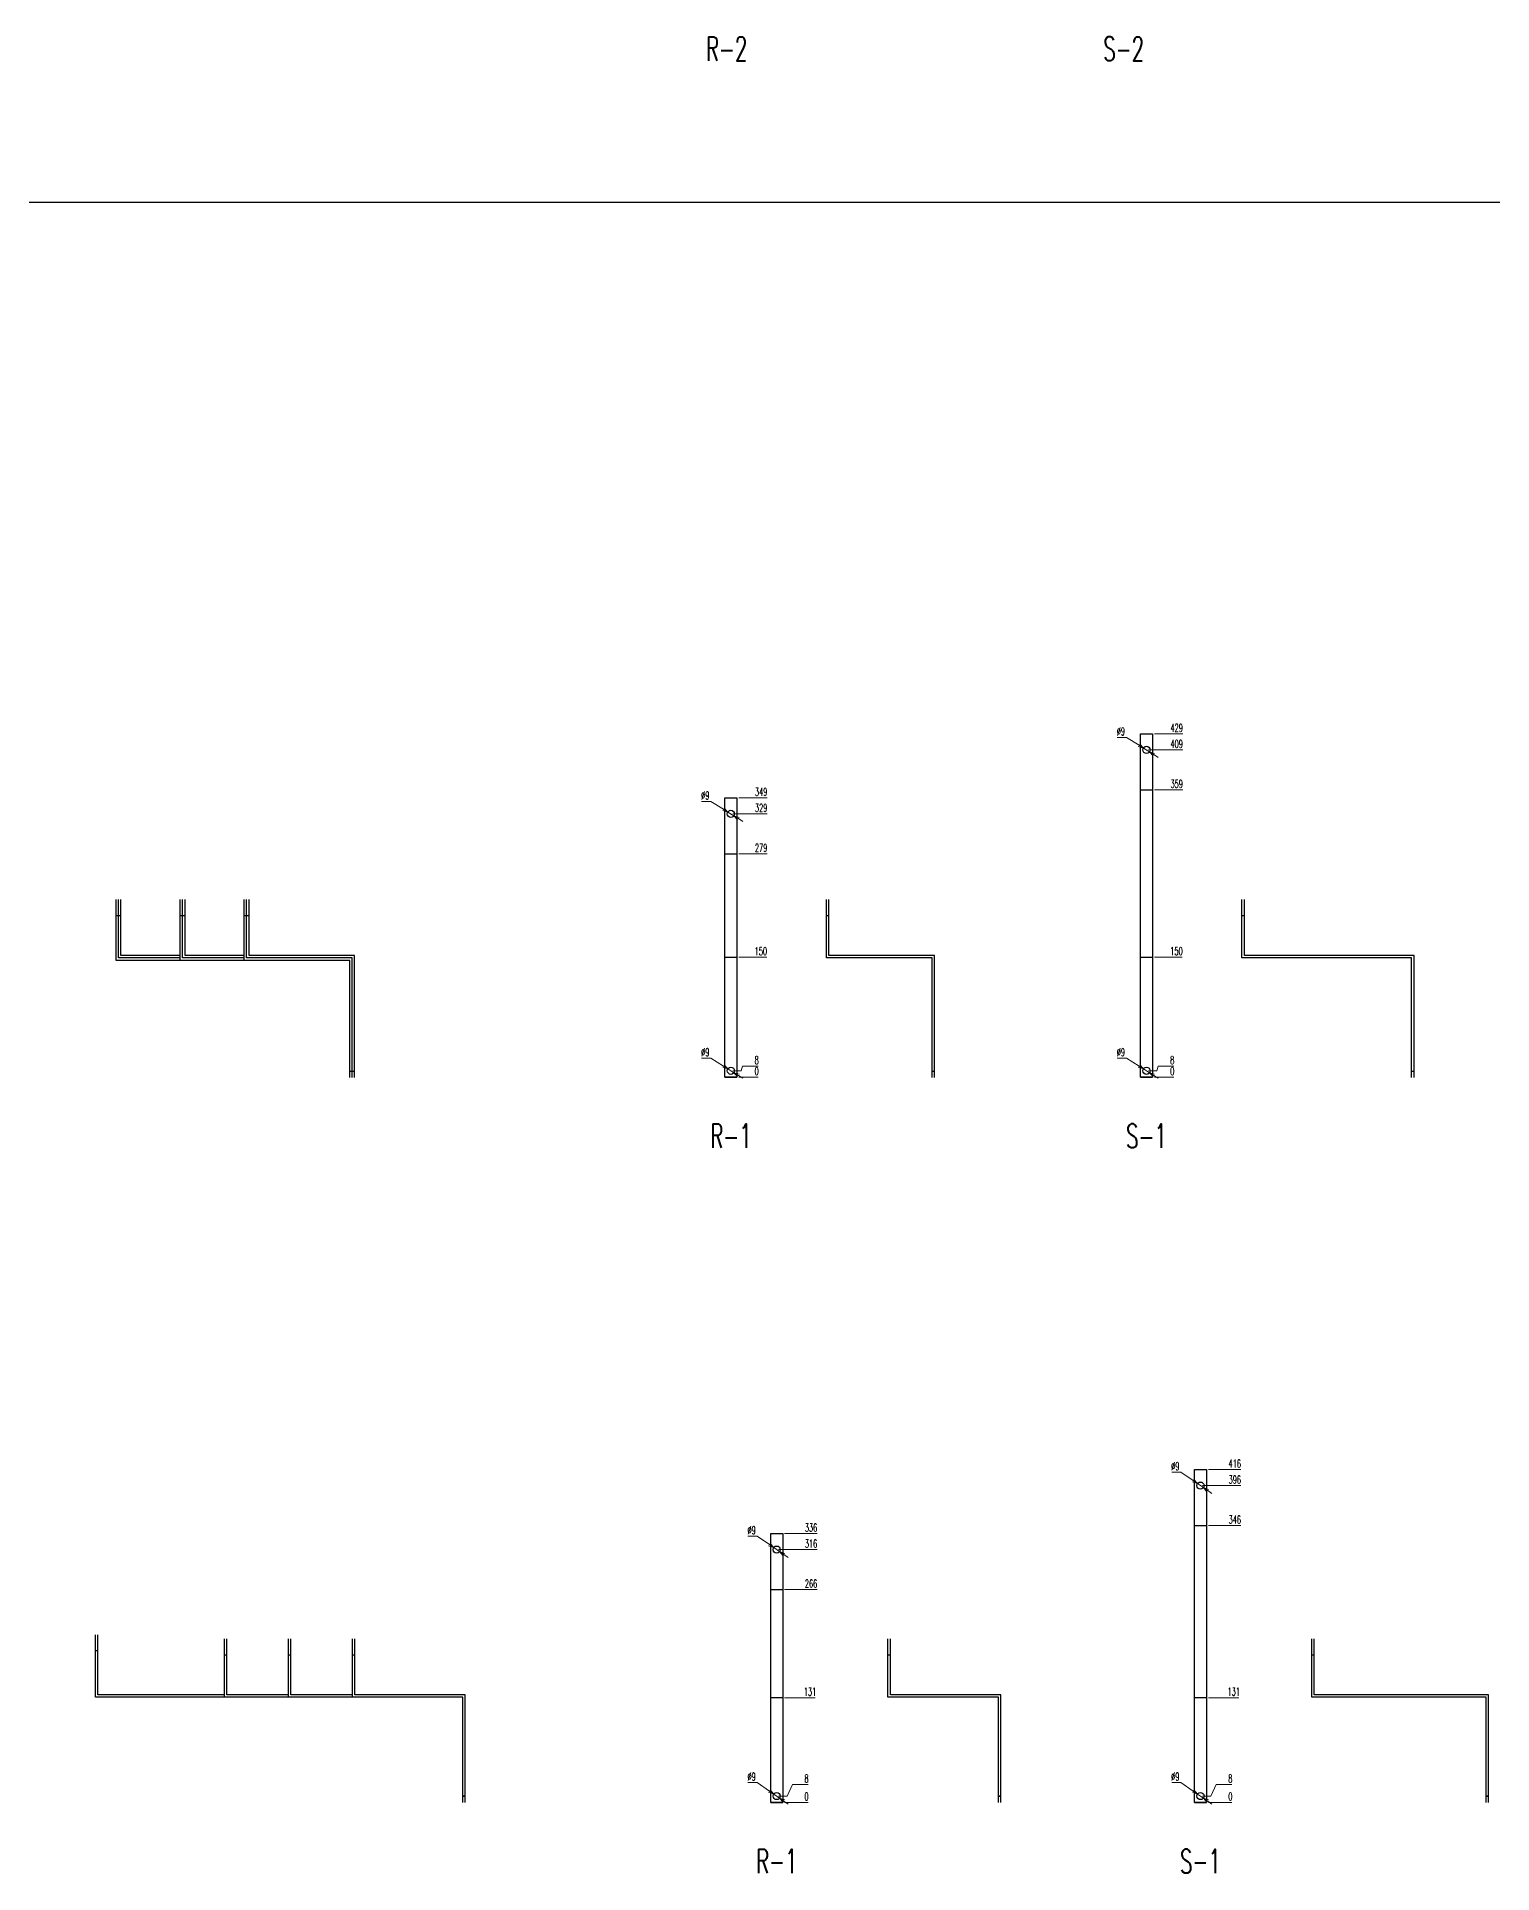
# Model space of a CAD drawing. Header units: millimetres. Extents: x 173893 to 258446, y -176540 to -123824.
# Drawn here: x 210938 to 212758, y -131276 to -128980 of the extents above; entities that cross this region are included whole.
import ezdxf
from ezdxf.enums import TextEntityAlignment as Align

# ---------------------------------------------------------------- set-up
doc = ezdxf.new("R2010")
doc.units = ezdxf.units.MM
doc.header["$LTSCALE"] = 3
doc.layers.add('@.DM. NÉT CHÍNH', color=7, linetype='Continuous')
doc.layers.add('@.VISIBLE', color=7, linetype='Continuous')
doc.styles.add('Ann_w01', font='romans.shx', dxfattribs={"width": 0.6, "bigfont": 'chineset.shx'})
doc.dimstyles.new('Dim 01_SC05', dxfattribs={"dimscale": 5, "dimtxt": 2, "dimasz": 1.3, "dimexe": 0.5, "dimexo": 0.5, "dimgap": 0.5, "dimtad": 1, "dimtoh": 1, "dimdec": 1, "dimzin": 12, "dimdsep": 46, "dimtxsty": 'Ann_w01', "dimblk": 'OPEN30', "dimcen": 1.5, "dimclrd": 6, "dimclre": 6, "dimclrt": 3, "dimadec": 1, "dimazin": 3, "dimtm": 1e-09, "dimtfac": 1, "dimtdec": 1, "dimtmove": 0, "dimatfit": 3, "dimldrblk": 'OPEN30', "dimfxl": 1, "dimtolj": 1, "dimlwd": 20, "dimlwe": 20, "dimarcsym": 0})

# ---------------------------------------------------------------- blocks, each defined once
blk = doc.blocks.new('*D3656')
at = {"layer": '@.DM. NÉT CHÍNH', "color": 6, "linetype": 'Continuous', "lineweight": 20, "transparency": 16777216}
blk.add_line((211815.9, -130280.7), (211840.1, -130280.7), dxfattribs=at)
at = {"layer": 'Defpoints', "color": 0, "linetype": 'Continuous', "transparency": 16777216}
for p in [(211805.9, -130280.7), (211813.4, -130280.7), (211833.6, -130280.7)]:
    blk.add_point(p, dxfattribs=at)
at = {"layer": '@.DM. NÉT CHÍNH', "color": 3, "linetype": 'Continuous', "transparency": 16777216, "insert": (211838.1, -130273.2), "char_height": 10, "attachment_point": 5, "style": 'Ann_w01'}
blk.add_mtext('\\A1;0', dxfattribs=at)
blk = doc.blocks.new('_Open30')
at = {"color": 0, "linetype": 'ByBlock', "lineweight": -2}
for p, q in [((-1, 0.27), (0, 0)), ((0, 0), (-1, -0.27)), ((0, 0), (-1, 0))]:
    blk.add_line(p, q, dxfattribs=at)
blk = doc.blocks.new('*D3657')
at = {"layer": '@.DM. NÉT CHÍNH', "color": 6, "linetype": 'Continuous', "lineweight": 20, "transparency": 16777216}
for p, q in [((211808.4, -130272.7), (211818.9, -130272.7)), ((211818.9, -130272.7), (211820.6, -130266.8)), ((211820.6, -130266.8), (211840.1, -130266.8))]:
    blk.add_line(p, q, dxfattribs=at)
at = {"layer": 'Defpoints', "color": 0, "linetype": 'Continuous', "transparency": 16777216}
for p in [(211805.9, -130272.7), (211805.9, -130280.7), (211833.6, -130266.8)]:
    blk.add_point(p, dxfattribs=at)
at = {"layer": '@.DM. NÉT CHÍNH', "color": 3, "linetype": 'Continuous', "transparency": 16777216, "insert": (211838.1, -130259.3), "char_height": 10, "attachment_point": 5, "style": 'Ann_w01'}
blk.add_mtext('\\A1;8', dxfattribs=at)
blk = doc.blocks.new('*D3658')
at = {"layer": '@.DM. NÉT CHÍNH', "color": 6, "linetype": 'Continuous', "lineweight": 20, "transparency": 16777216}
blk.add_line((211815.9, -130130.7), (211850.7, -130130.7), dxfattribs=at)
at = {"layer": 'Defpoints', "color": 0, "linetype": 'Continuous', "transparency": 16777216}
for p in [(211813.4, -130130.7), (211833.6, -130130.7), (211805.9, -130280.7)]:
    blk.add_point(p, dxfattribs=at)
at = {"layer": '@.DM. NÉT CHÍNH', "color": 3, "linetype": 'Continuous', "transparency": 16777216, "insert": (211843.4, -130123.2), "char_height": 10, "attachment_point": 5, "style": 'Ann_w01'}
blk.add_mtext('\\A1;150', dxfattribs=at)
blk = doc.blocks.new('*D3659')
at = {"layer": '@.DM. NÉT CHÍNH', "color": 6, "linetype": 'Continuous', "lineweight": 20, "transparency": 16777216}
blk.add_line((211815.9, -130001.7), (211851.2, -130001.7), dxfattribs=at)
at = {"layer": 'Defpoints', "color": 0, "linetype": 'Continuous', "transparency": 16777216}
for p in [(211813.4, -130001.7), (211833.6, -130001.7), (211805.9, -130280.7)]:
    blk.add_point(p, dxfattribs=at)
at = {"layer": '@.DM. NÉT CHÍNH', "color": 3, "linetype": 'Continuous', "transparency": 16777216, "insert": (211843.7, -129994.2), "char_height": 10, "attachment_point": 5, "style": 'Ann_w01'}
blk.add_mtext('\\A1;279', dxfattribs=at)
blk = doc.blocks.new('*D3660')
at = {"layer": '@.DM. NÉT CHÍNH', "color": 6, "linetype": 'Continuous', "lineweight": 20, "transparency": 16777216}
blk.add_line((211808.4, -129951.7), (211851.2, -129951.7), dxfattribs=at)
at = {"layer": 'Defpoints', "color": 0, "linetype": 'Continuous', "transparency": 16777216}
for p in [(211805.9, -129951.7), (211833.6, -129951.7), (211805.9, -130280.7)]:
    blk.add_point(p, dxfattribs=at)
at = {"layer": '@.DM. NÉT CHÍNH', "color": 3, "linetype": 'Continuous', "transparency": 16777216, "insert": (211843.7, -129944.2), "char_height": 10, "attachment_point": 5, "style": 'Ann_w01'}
blk.add_mtext('\\A1;329', dxfattribs=at)
blk = doc.blocks.new('*D3661')
at = {"layer": '@.DM. NÉT CHÍNH', "color": 6, "linetype": 'Continuous', "lineweight": 20, "transparency": 16777216}
blk.add_line((211815.9, -129931.7), (211851.2, -129931.7), dxfattribs=at)
at = {"layer": 'Defpoints', "color": 0, "linetype": 'Continuous', "transparency": 16777216}
for p in [(211813.4, -129931.7), (211833.6, -129931.7), (211805.9, -130280.7)]:
    blk.add_point(p, dxfattribs=at)
at = {"layer": '@.DM. NÉT CHÍNH', "color": 3, "linetype": 'Continuous', "transparency": 16777216, "insert": (211843.7, -129924.2), "char_height": 10, "attachment_point": 5, "style": 'Ann_w01'}
blk.add_mtext('\\A1;349', dxfattribs=at)
blk = doc.blocks.new('*D3662')
at = {"layer": '@.DM. NÉT CHÍNH', "color": 6, "linetype": 'Continuous', "lineweight": 20, "transparency": 16777216}
for p, q in [((211769.3, -129936), (211780.9, -129936)), ((211780.9, -129936), (211796.6, -129945.8)), ((211809.7, -129954.1), (211802.1, -129949.3)), ((211815.2, -129957.5), (211820.7, -129961))]:
    blk.add_line(p, q, dxfattribs=at)
at = {"layer": 'Defpoints', "color": 0, "linetype": 'Continuous', "transparency": 16777216}
for p in [(211802.1, -129949.3), (211809.7, -129954.1)]:
    blk.add_point(p, dxfattribs=at)
at = {"layer": '@.DM. NÉT CHÍNH', "color": 6, "linetype": 'Continuous', "lineweight": 20, "transparency": 16777216, "xscale": 6.5, "yscale": 6.5, "zscale": 6.5}
for p, rotation in [((211802.1, -129949.3), 327.8112361479164), ((211809.7, -129954.1), 147.8112361479164)]:
    blk.add_blockref('_Open30', p, dxfattribs=dict(at, rotation=rotation))
at = {"layer": '@.DM. NÉT CHÍNH', "color": 3, "linetype": 'Continuous', "transparency": 16777216, "insert": (211773.9, -129928.5), "char_height": 10, "attachment_point": 5, "style": 'Ann_w01'}
blk.add_mtext('\\A1;∅9', dxfattribs=at)
blk = doc.blocks.new('*D3663')
at = {"layer": '@.DM. NÉT CHÍNH', "color": 6, "linetype": 'Continuous', "lineweight": 20, "transparency": 16777216}
for p, q in [((211769.3, -130257), (211780.9, -130257)), ((211780.9, -130257), (211796.6, -130266.8)), ((211809.7, -130275.1), (211802.1, -130270.3)), ((211815.2, -130278.5), (211820.7, -130282))]:
    blk.add_line(p, q, dxfattribs=at)
at = {"layer": 'Defpoints', "color": 0, "linetype": 'Continuous', "transparency": 16777216}
for p in [(211802.1, -130270.3), (211809.7, -130275.1)]:
    blk.add_point(p, dxfattribs=at)
at = {"layer": '@.DM. NÉT CHÍNH', "color": 6, "linetype": 'Continuous', "lineweight": 20, "transparency": 16777216, "xscale": 6.5, "yscale": 6.5, "zscale": 6.5}
for p, rotation in [((211802.1, -130270.3), 327.8112361472513), ((211809.7, -130275.1), 147.8112361472514)]:
    blk.add_blockref('_Open30', p, dxfattribs=dict(at, rotation=rotation))
at = {"layer": '@.DM. NÉT CHÍNH', "color": 3, "linetype": 'Continuous', "transparency": 16777216, "insert": (211773.9, -130249.5), "char_height": 10, "attachment_point": 5, "style": 'Ann_w01'}
blk.add_mtext('\\A1;∅9', dxfattribs=at)
blk = doc.blocks.new('*D3664')
at = {"layer": '@.VISIBLE', "color": 6, "lineweight": 20, "transparency": 16777216}
blk.add_line((212335.3, -130280.7), (212359.5, -130280.7), dxfattribs=at)
at = {"layer": 'Defpoints', "color": 0, "transparency": 16777216}
for p in [(212325.3, -130280.7), (212332.8, -130280.7), (212353, -130280.7)]:
    blk.add_point(p, dxfattribs=at)
at = {"layer": '@.VISIBLE', "color": 3, "transparency": 16777216, "insert": (212357.5, -130273.2), "char_height": 10, "attachment_point": 5, "style": 'Ann_w01'}
blk.add_mtext('\\A1;0', dxfattribs=at)
blk = doc.blocks.new('*D3665')
at = {"layer": '@.VISIBLE', "color": 6, "lineweight": 20, "transparency": 16777216}
for p, q in [((212327.8, -130272.7), (212338.3, -130272.7)), ((212338.3, -130272.7), (212340, -130266.8)), ((212340, -130266.8), (212359.5, -130266.8))]:
    blk.add_line(p, q, dxfattribs=at)
at = {"layer": 'Defpoints', "color": 0, "transparency": 16777216}
for p in [(212325.3, -130272.7), (212325.3, -130280.7), (212353, -130266.8)]:
    blk.add_point(p, dxfattribs=at)
at = {"layer": '@.VISIBLE', "color": 3, "transparency": 16777216, "insert": (212357.5, -130259.3), "char_height": 10, "attachment_point": 5, "style": 'Ann_w01'}
blk.add_mtext('\\A1;8', dxfattribs=at)
blk = doc.blocks.new('*D3666')
at = {"layer": '@.VISIBLE', "color": 6, "lineweight": 20, "transparency": 16777216}
blk.add_line((212335.3, -130130.7), (212370.1, -130130.7), dxfattribs=at)
at = {"layer": 'Defpoints', "color": 0, "transparency": 16777216}
for p in [(212332.8, -130130.7), (212353, -130130.7), (212325.3, -130280.7)]:
    blk.add_point(p, dxfattribs=at)
at = {"layer": '@.VISIBLE', "color": 3, "transparency": 16777216, "insert": (212362.8, -130123.2), "char_height": 10, "attachment_point": 5, "style": 'Ann_w01'}
blk.add_mtext('\\A1;150', dxfattribs=at)
blk = doc.blocks.new('*D3667')
at = {"layer": '@.VISIBLE', "color": 6, "lineweight": 20, "transparency": 16777216}
blk.add_line((212335.3, -129921.7), (212370.7, -129921.7), dxfattribs=at)
at = {"layer": 'Defpoints', "color": 0, "transparency": 16777216}
for p in [(212332.8, -129921.7), (212353, -129921.7), (212325.3, -130280.7)]:
    blk.add_point(p, dxfattribs=at)
at = {"layer": '@.VISIBLE', "color": 3, "transparency": 16777216, "insert": (212363.1, -129914.2), "char_height": 10, "attachment_point": 5, "style": 'Ann_w01'}
blk.add_mtext('\\A1;359', dxfattribs=at)
blk = doc.blocks.new('*D3668')
at = {"layer": '@.VISIBLE', "color": 6, "lineweight": 20, "transparency": 16777216}
blk.add_line((212327.8, -129871.7), (212370.7, -129871.7), dxfattribs=at)
at = {"layer": 'Defpoints', "color": 0, "transparency": 16777216}
for p in [(212325.3, -129871.7), (212353, -129871.7), (212325.3, -130280.7)]:
    blk.add_point(p, dxfattribs=at)
at = {"layer": '@.VISIBLE', "color": 3, "transparency": 16777216, "insert": (212363.1, -129864.2), "char_height": 10, "attachment_point": 5, "style": 'Ann_w01'}
blk.add_mtext('\\A1;409', dxfattribs=at)
blk = doc.blocks.new('*D3669')
at = {"layer": '@.VISIBLE', "color": 6, "lineweight": 20, "transparency": 16777216}
blk.add_line((212335.3, -129851.7), (212370.7, -129851.7), dxfattribs=at)
at = {"layer": 'Defpoints', "color": 0, "transparency": 16777216}
for p in [(212332.8, -129851.7), (212353, -129851.7), (212325.3, -130280.7)]:
    blk.add_point(p, dxfattribs=at)
at = {"layer": '@.VISIBLE', "color": 3, "transparency": 16777216, "insert": (212363.1, -129844.2), "char_height": 10, "attachment_point": 5, "style": 'Ann_w01'}
blk.add_mtext('\\A1;429', dxfattribs=at)
blk = doc.blocks.new('*D3670')
at = {"layer": '@.VISIBLE', "color": 6, "lineweight": 20, "transparency": 16777216}
for p, q in [((212288.7, -129856), (212300.3, -129856)), ((212300.3, -129856), (212316, -129865.8)), ((212329.1, -129874.1), (212321.5, -129869.3)), ((212334.6, -129877.5), (212340.1, -129881))]:
    blk.add_line(p, q, dxfattribs=at)
at = {"layer": 'Defpoints', "color": 0, "transparency": 16777216}
for p in [(212321.5, -129869.3), (212329.1, -129874.1)]:
    blk.add_point(p, dxfattribs=at)
at = {"layer": '@.VISIBLE', "color": 6, "lineweight": 20, "transparency": 16777216, "xscale": 6.5, "yscale": 6.5, "zscale": 6.5}
for p, rotation in [((212321.5, -129869.3), 327.8112361478584), ((212329.1, -129874.1), 147.8112361478584)]:
    blk.add_blockref('_Open30', p, dxfattribs=dict(at, rotation=rotation))
at = {"layer": '@.VISIBLE', "color": 3, "transparency": 16777216, "insert": (212293.3, -129848.5), "char_height": 10, "attachment_point": 5, "style": 'Ann_w01'}
blk.add_mtext('\\A1;∅9', dxfattribs=at)
blk = doc.blocks.new('*D3671')
at = {"layer": '@.VISIBLE', "color": 6, "lineweight": 20, "transparency": 16777216}
for p, q in [((212288.7, -130257), (212300.3, -130257)), ((212300.3, -130257), (212316, -130266.8)), ((212329.1, -130275.1), (212321.5, -130270.3)), ((212334.6, -130278.5), (212340.1, -130282))]:
    blk.add_line(p, q, dxfattribs=at)
at = {"layer": 'Defpoints', "color": 0, "transparency": 16777216}
for p in [(212321.5, -130270.3), (212329.1, -130275.1)]:
    blk.add_point(p, dxfattribs=at)
at = {"layer": '@.VISIBLE', "color": 6, "lineweight": 20, "transparency": 16777216, "xscale": 6.5, "yscale": 6.5, "zscale": 6.5}
for p, rotation in [((212321.5, -130270.3), 327.8112361468797), ((212329.1, -130275.1), 147.8112361468797)]:
    blk.add_blockref('_Open30', p, dxfattribs=dict(at, rotation=rotation))
at = {"layer": '@.VISIBLE', "color": 3, "transparency": 16777216, "insert": (212293.3, -130249.5), "char_height": 10, "attachment_point": 5, "style": 'Ann_w01'}
blk.add_mtext('\\A1;∅9', dxfattribs=at)
blk = doc.blocks.new('*D3704')
at = {"layer": '@.DM. NÉT CHÍNH', "color": 6, "linetype": 'Continuous', "lineweight": 20, "transparency": 16777216}
blk.add_line((211873.1, -131187.2), (211902.4, -131187.2), dxfattribs=at)
at = {"layer": 'Defpoints', "color": 0, "linetype": 'Continuous', "transparency": 16777216}
for p in [(211863.1, -131187.2), (211870.6, -131187.2), (211895.9, -131187.2)]:
    blk.add_point(p, dxfattribs=at)
at = {"layer": '@.DM. NÉT CHÍNH', "color": 3, "linetype": 'Continuous', "transparency": 16777216, "insert": (211900.4, -131179.7), "char_height": 10, "attachment_point": 5, "style": 'Ann_w01'}
blk.add_mtext('\\A1;0', dxfattribs=at)
blk = doc.blocks.new('*D3705')
at = {"layer": '@.DM. NÉT CHÍNH', "color": 6, "linetype": 'Continuous', "lineweight": 20, "transparency": 16777216}
for p, q in [((211865.6, -131179.2), (211876.1, -131179.2)), ((211876.1, -131179.2), (211882.9, -131164.7)), ((211882.9, -131164.7), (211902.4, -131164.7))]:
    blk.add_line(p, q, dxfattribs=at)
at = {"layer": 'Defpoints', "color": 0, "linetype": 'Continuous', "transparency": 16777216}
for p in [(211863.1, -131179.2), (211895.9, -131164.7), (211863.1, -131187.2)]:
    blk.add_point(p, dxfattribs=at)
at = {"layer": '@.DM. NÉT CHÍNH', "color": 3, "linetype": 'Continuous', "transparency": 16777216, "insert": (211900.4, -131157.2), "char_height": 10, "attachment_point": 5, "style": 'Ann_w01'}
blk.add_mtext('\\A1;8', dxfattribs=at)
blk = doc.blocks.new('*D3706')
at = {"layer": '@.DM. NÉT CHÍNH', "color": 6, "linetype": 'Continuous', "lineweight": 20, "transparency": 16777216}
blk.add_line((211873.1, -131056.2), (211911.2, -131056.2), dxfattribs=at)
at = {"layer": 'Defpoints', "color": 0, "linetype": 'Continuous', "transparency": 16777216}
for p in [(211870.6, -131056.2), (211895.9, -131056.2), (211863.1, -131187.2)]:
    blk.add_point(p, dxfattribs=at)
at = {"layer": '@.DM. NÉT CHÍNH', "color": 3, "linetype": 'Continuous', "transparency": 16777216, "insert": (211904.8, -131048.7), "char_height": 10, "attachment_point": 5, "style": 'Ann_w01'}
blk.add_mtext('\\A1;131', dxfattribs=at)
blk = doc.blocks.new('*D3707')
at = {"layer": '@.DM. NÉT CHÍNH', "color": 6, "linetype": 'Continuous', "lineweight": 20, "transparency": 16777216}
blk.add_line((211873.1, -130921.2), (211913.8, -130921.2), dxfattribs=at)
at = {"layer": 'Defpoints', "color": 0, "linetype": 'Continuous', "transparency": 16777216}
for p in [(211870.6, -130921.2), (211895.9, -130921.2), (211863.1, -131187.2)]:
    blk.add_point(p, dxfattribs=at)
at = {"layer": '@.DM. NÉT CHÍNH', "color": 3, "linetype": 'Continuous', "transparency": 16777216, "insert": (211906.1, -130913.7), "char_height": 10, "attachment_point": 5, "style": 'Ann_w01'}
blk.add_mtext('\\A1;266', dxfattribs=at)
blk = doc.blocks.new('*D3708')
at = {"layer": '@.DM. NÉT CHÍNH', "color": 6, "linetype": 'Continuous', "lineweight": 20, "transparency": 16777216}
blk.add_line((211865.6, -130871.2), (211913.8, -130871.2), dxfattribs=at)
at = {"layer": 'Defpoints', "color": 0, "linetype": 'Continuous', "transparency": 16777216}
for p in [(211863.1, -130871.2), (211895.9, -130871.2), (211863.1, -131187.2)]:
    blk.add_point(p, dxfattribs=at)
at = {"layer": '@.DM. NÉT CHÍNH', "color": 3, "linetype": 'Continuous', "transparency": 16777216, "insert": (211906.1, -130863.7), "char_height": 10, "attachment_point": 5, "style": 'Ann_w01'}
blk.add_mtext('\\A1;316', dxfattribs=at)
blk = doc.blocks.new('*D3709')
at = {"layer": '@.DM. NÉT CHÍNH', "color": 6, "linetype": 'Continuous', "lineweight": 20, "transparency": 16777216}
blk.add_line((211873.1, -130851.2), (211913.8, -130851.2), dxfattribs=at)
at = {"layer": 'Defpoints', "color": 0, "linetype": 'Continuous', "transparency": 16777216}
for p in [(211870.6, -130851.2), (211895.9, -130851.2), (211863.1, -131187.2)]:
    blk.add_point(p, dxfattribs=at)
at = {"layer": '@.DM. NÉT CHÍNH', "color": 3, "linetype": 'Continuous', "transparency": 16777216, "insert": (211906.1, -130843.7), "char_height": 10, "attachment_point": 5, "style": 'Ann_w01'}
blk.add_mtext('\\A1;336', dxfattribs=at)
blk = doc.blocks.new('*D3710')
at = {"layer": '@.DM. NÉT CHÍNH', "color": 6, "linetype": 'Continuous', "lineweight": 20, "transparency": 16777216}
for p, q in [((211827.2, -130854.4), (211838.8, -130854.4)), ((211838.8, -130854.4), (211854.1, -130864.9)), ((211866.8, -130873.7), (211859.4, -130868.6)), ((211872.2, -130877.4), (211877.5, -130881.1))]:
    blk.add_line(p, q, dxfattribs=at)
at = {"layer": 'Defpoints', "color": 0, "linetype": 'Continuous', "transparency": 16777216}
for p in [(211859.4, -130868.6), (211866.8, -130873.7)]:
    blk.add_point(p, dxfattribs=at)
at = {"layer": '@.DM. NÉT CHÍNH', "color": 6, "linetype": 'Continuous', "lineweight": 20, "transparency": 16777216, "xscale": 6.5, "yscale": 6.5, "zscale": 6.5}
for p, rotation in [((211859.4, -130868.6), 325.4087298268217), ((211866.8, -130873.7), 145.4087298268217)]:
    blk.add_blockref('_Open30', p, dxfattribs=dict(at, rotation=rotation))
at = {"layer": '@.DM. NÉT CHÍNH', "color": 3, "linetype": 'Continuous', "transparency": 16777216, "insert": (211831.8, -130846.9), "char_height": 10, "attachment_point": 5, "style": 'Ann_w01'}
blk.add_mtext('\\A1;∅9', dxfattribs=at)
blk = doc.blocks.new('*D3711')
at = {"layer": '@.DM. NÉT CHÍNH', "color": 6, "linetype": 'Continuous', "lineweight": 20, "transparency": 16777216}
for p, q in [((211827.2, -131162.4), (211838.8, -131162.4)), ((211838.8, -131162.4), (211854.1, -131172.9)), ((211866.8, -131181.7), (211859.4, -131176.6)), ((211872.2, -131185.4), (211877.5, -131189.1))]:
    blk.add_line(p, q, dxfattribs=at)
at = {"layer": 'Defpoints', "color": 0, "linetype": 'Continuous', "transparency": 16777216}
for p in [(211859.4, -131176.6), (211866.8, -131181.7)]:
    blk.add_point(p, dxfattribs=at)
at = {"layer": '@.DM. NÉT CHÍNH', "color": 6, "linetype": 'Continuous', "lineweight": 20, "transparency": 16777216, "xscale": 6.5, "yscale": 6.5, "zscale": 6.5}
for p, rotation in [((211859.4, -131176.6), 325.4087298271846), ((211866.8, -131181.7), 145.4087298271846)]:
    blk.add_blockref('_Open30', p, dxfattribs=dict(at, rotation=rotation))
at = {"layer": '@.DM. NÉT CHÍNH', "color": 3, "linetype": 'Continuous', "transparency": 16777216, "insert": (211831.8, -131154.9), "char_height": 10, "attachment_point": 5, "style": 'Ann_w01'}
blk.add_mtext('\\A1;∅9', dxfattribs=at)
blk = doc.blocks.new('*D3712')
at = {"layer": '@.VISIBLE', "color": 6, "lineweight": 20, "transparency": 16777216}
blk.add_line((212402.7, -131187.2), (212432, -131187.2), dxfattribs=at)
at = {"layer": 'Defpoints', "color": 0, "transparency": 16777216}
for p in [(212392.7, -131187.2), (212400.2, -131187.2), (212425.5, -131187.2)]:
    blk.add_point(p, dxfattribs=at)
at = {"layer": '@.VISIBLE', "color": 3, "transparency": 16777216, "insert": (212430, -131179.7), "char_height": 10, "attachment_point": 5, "style": 'Ann_w01'}
blk.add_mtext('\\A1;0', dxfattribs=at)
blk = doc.blocks.new('*D3713')
at = {"layer": '@.VISIBLE', "color": 6, "lineweight": 20, "transparency": 16777216}
for p, q in [((212395.2, -131179.2), (212405.7, -131179.2)), ((212405.7, -131179.2), (212412.5, -131164.7)), ((212412.5, -131164.7), (212432, -131164.7))]:
    blk.add_line(p, q, dxfattribs=at)
at = {"layer": 'Defpoints', "color": 0, "transparency": 16777216}
for p in [(212392.7, -131179.2), (212425.5, -131164.7), (212392.7, -131187.2)]:
    blk.add_point(p, dxfattribs=at)
at = {"layer": '@.VISIBLE', "color": 3, "transparency": 16777216, "insert": (212430, -131157.2), "char_height": 10, "attachment_point": 5, "style": 'Ann_w01'}
blk.add_mtext('\\A1;8', dxfattribs=at)
blk = doc.blocks.new('*D3714')
at = {"layer": '@.VISIBLE', "color": 6, "lineweight": 20, "transparency": 16777216}
blk.add_line((212402.7, -131056.2), (212440.9, -131056.2), dxfattribs=at)
at = {"layer": 'Defpoints', "color": 0, "transparency": 16777216}
for p in [(212400.2, -131056.2), (212425.5, -131056.2), (212392.7, -131187.2)]:
    blk.add_point(p, dxfattribs=at)
at = {"layer": '@.VISIBLE', "color": 3, "transparency": 16777216, "insert": (212434.4, -131048.7), "char_height": 10, "attachment_point": 5, "style": 'Ann_w01'}
blk.add_mtext('\\A1;131', dxfattribs=at)
blk = doc.blocks.new('*D3715')
at = {"layer": '@.VISIBLE', "color": 6, "lineweight": 20, "transparency": 16777216}
blk.add_line((212402.7, -130841.2), (212443.4, -130841.2), dxfattribs=at)
at = {"layer": 'Defpoints', "color": 0, "transparency": 16777216}
for p in [(212400.2, -130841.2), (212425.5, -130841.2), (212392.7, -131187.2)]:
    blk.add_point(p, dxfattribs=at)
at = {"layer": '@.VISIBLE', "color": 3, "transparency": 16777216, "insert": (212435.7, -130833.7), "char_height": 10, "attachment_point": 5, "style": 'Ann_w01'}
blk.add_mtext('\\A1;346', dxfattribs=at)
blk = doc.blocks.new('*D3716')
at = {"layer": '@.VISIBLE', "color": 6, "lineweight": 20, "transparency": 16777216}
blk.add_line((212395.2, -130791.2), (212443.4, -130791.2), dxfattribs=at)
at = {"layer": 'Defpoints', "color": 0, "transparency": 16777216}
for p in [(212392.7, -130791.2), (212425.5, -130791.2), (212392.7, -131187.2)]:
    blk.add_point(p, dxfattribs=at)
at = {"layer": '@.VISIBLE', "color": 3, "transparency": 16777216, "insert": (212435.7, -130783.7), "char_height": 10, "attachment_point": 5, "style": 'Ann_w01'}
blk.add_mtext('\\A1;396', dxfattribs=at)
blk = doc.blocks.new('*D3717')
at = {"layer": '@.VISIBLE', "color": 6, "lineweight": 20, "transparency": 16777216}
blk.add_line((212402.7, -130771.2), (212443.4, -130771.2), dxfattribs=at)
at = {"layer": 'Defpoints', "color": 0, "transparency": 16777216}
for p in [(212400.2, -130771.2), (212425.5, -130771.2), (212392.7, -131187.2)]:
    blk.add_point(p, dxfattribs=at)
at = {"layer": '@.VISIBLE', "color": 3, "transparency": 16777216, "insert": (212435.7, -130763.7), "char_height": 10, "attachment_point": 5, "style": 'Ann_w01'}
blk.add_mtext('\\A1;416', dxfattribs=at)
blk = doc.blocks.new('*D3718')
at = {"layer": '@.VISIBLE', "color": 6, "lineweight": 20, "transparency": 16777216}
for p, q in [((212356.8, -130774.4), (212368.4, -130774.4)), ((212368.4, -130774.4), (212383.7, -130784.9)), ((212396.4, -130793.7), (212389, -130788.6)), ((212401.8, -130797.4), (212407.1, -130801.1))]:
    blk.add_line(p, q, dxfattribs=at)
at = {"layer": 'Defpoints', "color": 0, "transparency": 16777216}
for p in [(212389, -130788.6), (212396.4, -130793.7)]:
    blk.add_point(p, dxfattribs=at)
at = {"layer": '@.VISIBLE', "color": 6, "lineweight": 20, "transparency": 16777216, "xscale": 6.5, "yscale": 6.5, "zscale": 6.5}
for p, rotation in [((212389, -130788.6), 325.4087298273765), ((212396.4, -130793.7), 145.4087298273765)]:
    blk.add_blockref('_Open30', p, dxfattribs=dict(at, rotation=rotation))
at = {"layer": '@.VISIBLE', "color": 3, "transparency": 16777216, "insert": (212361.4, -130766.9), "char_height": 10, "attachment_point": 5, "style": 'Ann_w01'}
blk.add_mtext('\\A1;∅9', dxfattribs=at)
blk = doc.blocks.new('*D3719')
at = {"layer": '@.VISIBLE', "color": 6, "lineweight": 20, "transparency": 16777216}
for p, q in [((212356.8, -131162.4), (212368.4, -131162.4)), ((212368.4, -131162.4), (212383.7, -131172.9)), ((212396.4, -131181.7), (212389, -131176.6)), ((212401.8, -131185.4), (212407.1, -131189.1))]:
    blk.add_line(p, q, dxfattribs=at)
at = {"layer": 'Defpoints', "color": 0, "transparency": 16777216}
for p in [(212389, -131176.6), (212396.4, -131181.7)]:
    blk.add_point(p, dxfattribs=at)
at = {"layer": '@.VISIBLE', "color": 6, "lineweight": 20, "transparency": 16777216, "xscale": 6.5, "yscale": 6.5, "zscale": 6.5}
for p, rotation in [((212389, -131176.6), 325.4087298267638), ((212396.4, -131181.7), 145.4087298267638)]:
    blk.add_blockref('_Open30', p, dxfattribs=dict(at, rotation=rotation))
at = {"layer": '@.VISIBLE', "color": 3, "transparency": 16777216, "insert": (212361.4, -131154.9), "char_height": 10, "attachment_point": 5, "style": 'Ann_w01'}
blk.add_mtext('\\A1;∅9', dxfattribs=at)

msp = doc.modelspace()

# ---------------------------------------------------------------- linework, layer by layer
at = {"layer": '@.DM. NÉT CHÍNH', "linetype": 'Continuous'}
for p, q in [((210479.46, -129187.03), (215177.7, -129187.03)), ((211037.61, -130078.6), (211043.61, -130078.69)), ((211117.61, -130078.6), (211123.61, -130078.69)), ((211197.61, -130078.6), (211203.61, -130078.69)), ((211925.28, -130078.64), (211928.28, -130078.69)), ((211329.61, -130273.19), (211335.61, -130273.19)), ((212057.28, -130273.23), (212060.28, -130273.19)), ((211014.85, -130997.66), (211011.85, -130997.66))]:
    msp.add_line(p, q, dxfattribs=at)
for points in [[(211172.85, -131055.65), (211011.85, -131055.65), (211011.85, -130977.66)], [(211172.85, -131052.65), (211014.85, -131052.65), (211014.85, -130977.66)]]:
    msp.add_lwpolyline(points, dxfattribs=at)
at = {"layer": '@.VISIBLE', "color": 2}
for p, q in [((212444.7, -130078.64), (212447.7, -130078.69)), ((212317.81, -130280.68), (212332.81, -130280.68)), ((212656.7, -130273.23), (212659.7, -130273.19)), ((212531.85, -131002.56), (212534.85, -131002.65)), ((212751.85, -131179.15), (212749.85, -131179.15)), ((212749.85, -131179.15), (212752.85, -131179.15)), ((212385.23, -131187.17), (212400.23, -131187.17))]:
    msp.add_line(p, q, dxfattribs=at)
at = {"layer": '@.VISIBLE', "color": 1}
for p, q in [((211798.39, -130280.68), (211813.39, -130280.68)), ((211332.85, -131002.56), (211335.85, -131002.65)), ((212002.23, -131002.56), (212005.23, -131002.65)), ((211472.85, -131179.15), (211470.85, -131179.15)), ((211470.85, -131179.15), (211473.85, -131179.15)), ((212142.23, -131179.15), (212140.23, -131179.15)), ((212140.23, -131179.15), (212143.23, -131179.15)), ((211855.61, -131187.17), (211870.61, -131187.17))]:
    msp.add_line(p, q, dxfattribs=at)
at = {"layer": '@.VISIBLE', "color": 4}
for p, q in [((211172.85, -131002.56), (211175.85, -131002.56)), ((211252.85, -131002.56), (211255.85, -131002.65))]:
    msp.add_line(p, q, dxfattribs=at)
at = {"layer": '@.VISIBLE', "color": 2}
for points in [[(212317.81, -130280.68), (212317.81, -129851.68), (212332.81, -129851.68), (212332.81, -130280.68)], [(212317.81, -130280.68), (212317.81, -129921.68), (212332.81, -129921.68), (212332.81, -130280.68)], [(212317.81, -130280.68), (212317.81, -130130.68), (212332.81, -130130.68), (212332.81, -130280.68)], [(212385.23, -131187.17), (212385.23, -130771.17), (212400.23, -130771.17), (212400.23, -131187.17)], [(212385.23, -131187.17), (212385.23, -130841.17), (212400.23, -130841.17), (212400.23, -131187.17)], [(212385.23, -131187.17), (212385.23, -131056.17), (212400.23, -131056.17), (212400.23, -131187.17)]]:
    msp.add_lwpolyline(points, close=True, dxfattribs=at)
at = {"layer": '@.VISIBLE', "color": 1}
for points in [[(211798.39, -130280.68), (211798.39, -129931.68), (211813.39, -129931.68), (211813.39, -130280.68)], [(211798.39, -130280.68), (211798.39, -130001.68), (211813.39, -130001.68), (211813.39, -130280.68)], [(211798.39, -130280.68), (211798.39, -130130.68), (211813.39, -130130.68), (211813.39, -130280.68)], [(211855.61, -131187.17), (211855.61, -130851.17), (211870.61, -130851.17), (211870.61, -131187.17)], [(211855.61, -131187.17), (211855.61, -130921.17), (211870.61, -130921.17), (211870.61, -131187.17)], [(211855.61, -131187.17), (211855.61, -131056.17), (211870.61, -131056.17), (211870.61, -131187.17)]]:
    msp.add_lwpolyline(points, close=True, dxfattribs=at)
at = {"layer": '@.VISIBLE', "color": 4}
for points in [[(211117.61, -130134.7), (211037.61, -130134.7), (211037.61, -130058.69)], [(211117.61, -130131.7), (211040.61, -130131.7), (211040.61, -130058.69)], [(211117.61, -130128.7), (211043.61, -130128.7), (211043.61, -130058.69)], [(211252.85, -131055.65), (211172.85, -131055.65), (211172.85, -130982.65)], [(211252.85, -131052.65), (211175.85, -131052.65), (211175.85, -130982.65)]]:
    msp.add_lwpolyline(points, dxfattribs=at)
at = {"layer": '@.VISIBLE', "color": 2}
for points in [[(211197.61, -130134.7), (211117.61, -130134.7), (211117.61, -130058.69)], [(211197.61, -130131.7), (211120.61, -130131.7), (211120.61, -130058.69)], [(211197.61, -130128.7), (211123.61, -130128.7), (211123.61, -130058.69)], [(212656.7, -130281.19), (212656.7, -130131.7), (212444.7, -130131.7), (212444.7, -130058.69)], [(212659.7, -130281.19), (212659.7, -130128.7), (212447.7, -130128.7), (212447.7, -130058.69)], [(211332.85, -131055.65), (211252.85, -131055.65), (211252.85, -130982.65)], [(211332.85, -131052.65), (211255.85, -131052.65), (211255.85, -130982.65)], [(212749.85, -131187.15), (212749.85, -131055.65), (212531.85, -131055.65), (212531.85, -130982.65)], [(212752.85, -131187.15), (212752.85, -131052.65), (212534.85, -131052.65), (212534.85, -130982.65)]]:
    msp.add_lwpolyline(points, dxfattribs=at)
at = {"layer": '@.VISIBLE', "color": 1}
for points in [[(211329.61, -130281.19), (211329.61, -130134.7), (211197.61, -130134.7), (211197.61, -130058.69)], [(211332.61, -130281.19), (211332.61, -130131.7), (211200.61, -130131.7), (211200.61, -130058.69)], [(211335.61, -130281.19), (211335.61, -130128.7), (211203.61, -130128.7), (211203.61, -130058.69)], [(212057.28, -130281.19), (212057.28, -130131.7), (211925.28, -130131.7), (211925.28, -130058.69)], [(212060.28, -130281.19), (212060.28, -130128.7), (211928.28, -130128.7), (211928.28, -130058.69)], [(211470.85, -131187.15), (211470.85, -131055.65), (211332.85, -131055.65), (211332.85, -130982.65)], [(211473.85, -131187.15), (211473.85, -131052.65), (211335.85, -131052.65), (211335.85, -130982.65)], [(212140.23, -131187.15), (212140.23, -131055.65), (212002.23, -131055.65), (212002.23, -130982.65)], [(212143.23, -131187.15), (212143.23, -131052.65), (212005.23, -131052.65), (212005.23, -130982.65)]]:
    msp.add_lwpolyline(points, dxfattribs=at)
at = {"layer": '@.VISIBLE', "color": 2}
for centre in [(212325.31, -129871.68), (212325.31, -130272.68), (212392.73, -130791.17), (212392.73, -131179.17)]:
    msp.add_circle(centre, 4.5, dxfattribs=at)
at = {"layer": '@.VISIBLE', "color": 1}
for centre in [(211805.89, -129951.68), (211805.89, -130272.68), (211863.11, -130871.17), (211863.11, -131179.17)]:
    msp.add_circle(centre, 4.5, dxfattribs=at)

# ---------------------------------------------------------------- texts
at = {"style": 'Ann_w01', "width": 0.6}
for s, p in [('R-2', (211800.47, -128995.32)), ('S-2', (212296.75, -128995.32)), ('R-1', (211805.89, -130354.18)), ('S-1', (212325.31, -130354.18)), ('R-1', (211863.11, -131260.67)), ('S-1', (212392.73, -131260.67))]:
    msp.add_text(s, height=30, dxfattribs=at).set_placement(p, align=Align.MIDDLE_CENTER)

# ---------------------------------------------------------------- dimensions: what is measured, and where the dimension line sits
at = {"layer": '@.DM. NÉT CHÍNH', "linetype": 'Continuous'}
for p1, p2, picture, middle in [((211809.7, -129954.08), (211802.08, -129949.28), '*D3662', (211773.85, -129935.97)), ((211809.7, -130275.08), (211802.08, -130270.28), '*D3663', (211773.85, -130256.97)), ((211866.82, -130873.72), (211859.41, -130868.61), '*D3710', (211831.76, -130854.42)), ((211866.82, -131181.72), (211859.41, -131176.61), '*D3711', (211831.76, -131162.42))]:
    dim = msp.add_diameter_dim_2p(p1=p1, p2=p2, dimstyle='Dim 01_SC05', dxfattribs=at)
    dim.commit()
    dim.dimension.update_dxf_attribs({"geometry": picture, "text_midpoint": middle, "dimtype": 163})
for feature_location, offset, origin, picture, middle in [((211813.39, -129931.68), (20.21, 0), (211805.89, -130280.68), '*D3661', (211843.68, -129924.18)), ((211805.89, -129951.68), (27.71, 0), (211805.89, -130280.68), '*D3660', (211843.68, -129944.18)), ((211813.39, -130001.68), (20.21, 0), (211805.89, -130280.68), '*D3659', (211843.68, -129994.18)), ((211813.39, -130130.68), (20.21, 0), (211805.89, -130280.68), '*D3658', (211843.39, -130123.18)), ((211805.89, -130272.68), (27.71, 5.87), (211805.89, -130280.68), '*D3657', (211838.11, -130259.31)), ((211813.39208647, -130280.68080213), (20.21353998, 0), (211805.89208647, -130280.68080213), '*D3656', (211838.10562645, -130273.18080213)), ((211870.61, -130851.17), (25.27, 0), (211863.11, -131187.17), '*D3709', (211906.1, -130843.67)), ((211863.11, -130871.17), (32.77, 0), (211863.11, -131187.17), '*D3708', (211906.1, -130863.67)), ((211870.61, -130921.17), (25.27, 0), (211863.11, -131187.17), '*D3707', (211906.1, -130913.67)), ((211870.61, -131056.17), (25.27, 0), (211863.11, -131187.17), '*D3706', (211904.81, -131048.67)), ((211863.11, -131179.17), (32.77, 14.43), (211863.11, -131187.17), '*D3705', (211900.38, -131157.24)), ((211870.61399864, -131187.16952105), (25.26696464, 0), (211863.11399864, -131187.16952105), '*D3704', (211900.38096328, -131179.66952105))]:
    dim = msp.add_ordinate_dim(feature_location=feature_location, offset=offset, dtype=0, origin=origin, dimstyle='Dim 01_SC05', dxfattribs=at)
    dim.commit()
    dim.dimension.update_dxf_attribs({"geometry": picture, "text_midpoint": middle})
at = {"layer": '@.VISIBLE', "color": 2}
for p1, p2, picture, middle in [((212329.12, -129874.08), (212321.5, -129869.28), '*D3670', (212293.28, -129855.97)), ((212329.12, -130275.08), (212321.5, -130270.28), '*D3671', (212293.28, -130256.97)), ((212396.44, -130793.72), (212389.03, -130788.61), '*D3718', (212361.38, -130774.42)), ((212396.44, -131181.72), (212389.03, -131176.61), '*D3719', (212361.38, -131162.42))]:
    dim = msp.add_diameter_dim_2p(p1=p1, p2=p2, dimstyle='Dim 01_SC05', dxfattribs=at)
    dim.commit()
    dim.dimension.update_dxf_attribs({"geometry": picture, "text_midpoint": middle, "dimtype": 163})
for feature_location, offset, origin, picture, middle in [((212332.81, -129851.68), (20.21, 0), (212325.31, -130280.68), '*D3669', (212363.1, -129844.18)), ((212325.31, -129871.68), (27.71, 0), (212325.31, -130280.68), '*D3668', (212363.1, -129864.18)), ((212332.81, -129921.68), (20.21, 0), (212325.31, -130280.68), '*D3667', (212363.1, -129914.18)), ((212332.81, -130130.68), (20.21, 0), (212325.31, -130280.68), '*D3666', (212362.81, -130123.18)), ((212325.31, -130272.68), (27.71, 5.87), (212325.31, -130280.68), '*D3665', (212357.53, -130259.31)), ((212332.81281728, -130280.68080213), (20.21353998, 0), (212325.31281728, -130280.68080213), '*D3664', (212357.52635726, -130273.18080213)), ((212400.23, -130771.17), (25.27, 0), (212392.73, -131187.17), '*D3717', (212435.72, -130763.67)), ((212392.73, -130791.17), (32.77, 0), (212392.73, -131187.17), '*D3716', (212435.72, -130783.67)), ((212400.23, -130841.17), (25.27, 0), (212392.73, -131187.17), '*D3715', (212435.72, -130833.67)), ((212400.23, -131056.17), (25.27, 0), (212392.73, -131187.17), '*D3714', (212434.43, -131048.67)), ((212392.73, -131179.17), (32.77, 14.43), (212392.73, -131187.17), '*D3713', (212430, -131157.24)), ((212400.23421543, -131187.16952105), (25.26696464, 0), (212392.73421543, -131187.16952105), '*D3712', (212430.00118007, -131179.66952105))]:
    dim = msp.add_ordinate_dim(feature_location=feature_location, offset=offset, dtype=0, origin=origin, dimstyle='Dim 01_SC05', dxfattribs=at)
    dim.commit()
    dim.dimension.update_dxf_attribs({"geometry": picture, "text_midpoint": middle})

doc.saveas('drawing.dxf')
